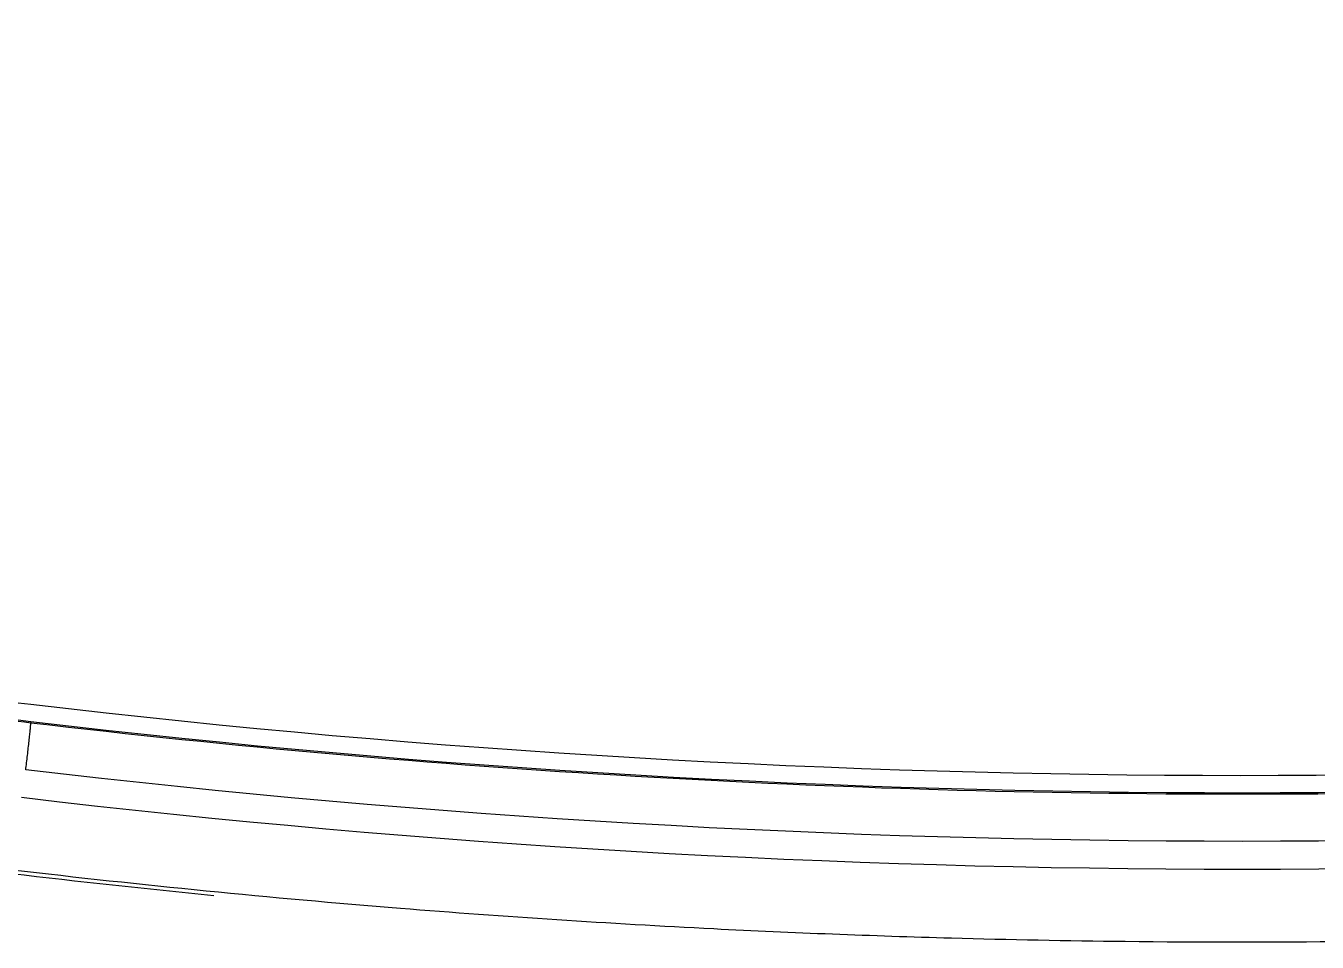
# Model space of a CAD drawing. Header units: millimetres. Extents: x 28 to 2974, y 8 to 3716.
# Drawn here: x 933.29 to 948.25, y 1055.29 to 1065.89 of the extents above; entities that cross this region are included whole.
import ezdxf

# ---------------------------------------------------------------- set-up
doc = ezdxf.new("R2010")
doc.units = ezdxf.units.MM
doc.layers.add('1LINE', color=7, linetype='CONTINUOUS')

msp = doc.modelspace()

# ---------------------------------------------------------------- linework, layer by layer
at = {"layer": '1LINE', "linetype": 'Continuous'}
for points, knots in [([(925.289, 1062.226), (923.207, 1064.56), (922.059, 1067.565), (922.059, 1070.686), (922.059, 1070.686), (922.059, 1266.111), (922.059, 1266.111), (922.059, 1279.985), (933.409, 1291.271), (961.31, 1291.271), (972.659, 1279.985), (972.659, 1266.111), (972.659, 1266.111), (972.659, 1070.686), (972.659, 1070.686)], [0, 0, 0, 0, 0.2, 0.2, 0.2, 0.4, 0.4, 0.4, 0.6, 0.6, 0.8, 0.8, 0.8, 1, 1, 1, 1]), ([(933.352, 1057.837), (930.197, 1058.21), (927.257, 1059.748), (923.071, 1064.438), (921.883, 1067.526), (921.883, 1070.685)], [0, 0, 0, 0, 0.5, 0.5, 1, 1, 1, 1]), ([(921.883, 1070.674), (921.883, 1069.885), (921.958, 1069.094), (922.243, 1067.557), (922.453, 1066.807), (922.871, 1065.71), (923.029, 1065.349), (923.377, 1064.64), (923.566, 1064.297), (924.176, 1063.296), (924.641, 1062.669), (925.425, 1061.789), (925.703, 1061.505), (926.279, 1060.968), (926.578, 1060.714), (927.504, 1059.995), (928.163, 1059.571), (929.215, 1059.025), (929.576, 1058.858), (930.304, 1058.561), (930.673, 1058.429), (931.796, 1058.084), (932.563, 1057.92), (933.352, 1057.827)], [0, 0, 0, 0, 0.125, 0.125, 0.25, 0.25, 0.3125, 0.3125, 0.375, 0.375, 0.5, 0.5, 0.5625, 0.5625, 0.625, 0.625, 0.75, 0.75, 0.8125, 0.8125, 0.875, 0.875, 1, 1, 1, 1]), ([(933.352, 1057.827), (938.011, 1057.277), (942.686, 1057.002), (952.068, 1057.002), (956.755, 1057.277), (961.414, 1057.827)], [0, 0, 0, 0, 0.5, 0.5, 1, 1, 1, 1]), ([(933.137, 1056.125), (934.633, 1055.949), (937.337, 1055.681), (940.966, 1055.444), (943.766, 1055.335), (946.216, 1055.287), (948.904, 1055.286), (952.369, 1055.37), (956.715, 1055.615), (959.895, 1055.921), (961.629, 1056.125)], [0, 0, 0, 0, 0.15819, 0.285519, 0.381992, 0.452539, 0.542925, 0.664307, 0.816671, 1, 1, 1, 1])]:
    msp.add_open_spline(points, degree=3, knots=knots, dxfattribs=at)
for points, degree in [([(933.352, 1058.036), (930.237, 1058.404), (927.373, 1059.892), (925.289, 1062.226)], 3), ([(961.367, 1058.036), (952.072, 1056.939), (942.647, 1056.939), (933.352, 1058.036)], 3), ([(961.414, 1057.837), (952.097, 1056.738), (942.669, 1056.738), (933.352, 1057.837)], 3), ([(933.352, 1057.837), (933.352, 1057.827)], 1), ([(961.473, 1057.281), (952.116, 1056.177), (942.65, 1056.177), (933.293, 1057.281)], 3), ([(933.244, 1056.963), (942.632, 1055.855), (952.134, 1055.855), (961.522, 1056.963)], 3), ([(935.47, 1055.824), (934.688, 1055.901), (933.907, 1055.986), (933.126, 1056.078)], 3)]:
    msp.add_open_spline(points, degree=degree, dxfattribs=at)
msp.add_rational_spline([(933.293, 1057.281), (933.352, 1057.775), (933.352, 1057.827)], [1, 0.707106781187, 1], degree=2, dxfattribs=at)

doc.saveas('drawing.dxf')
